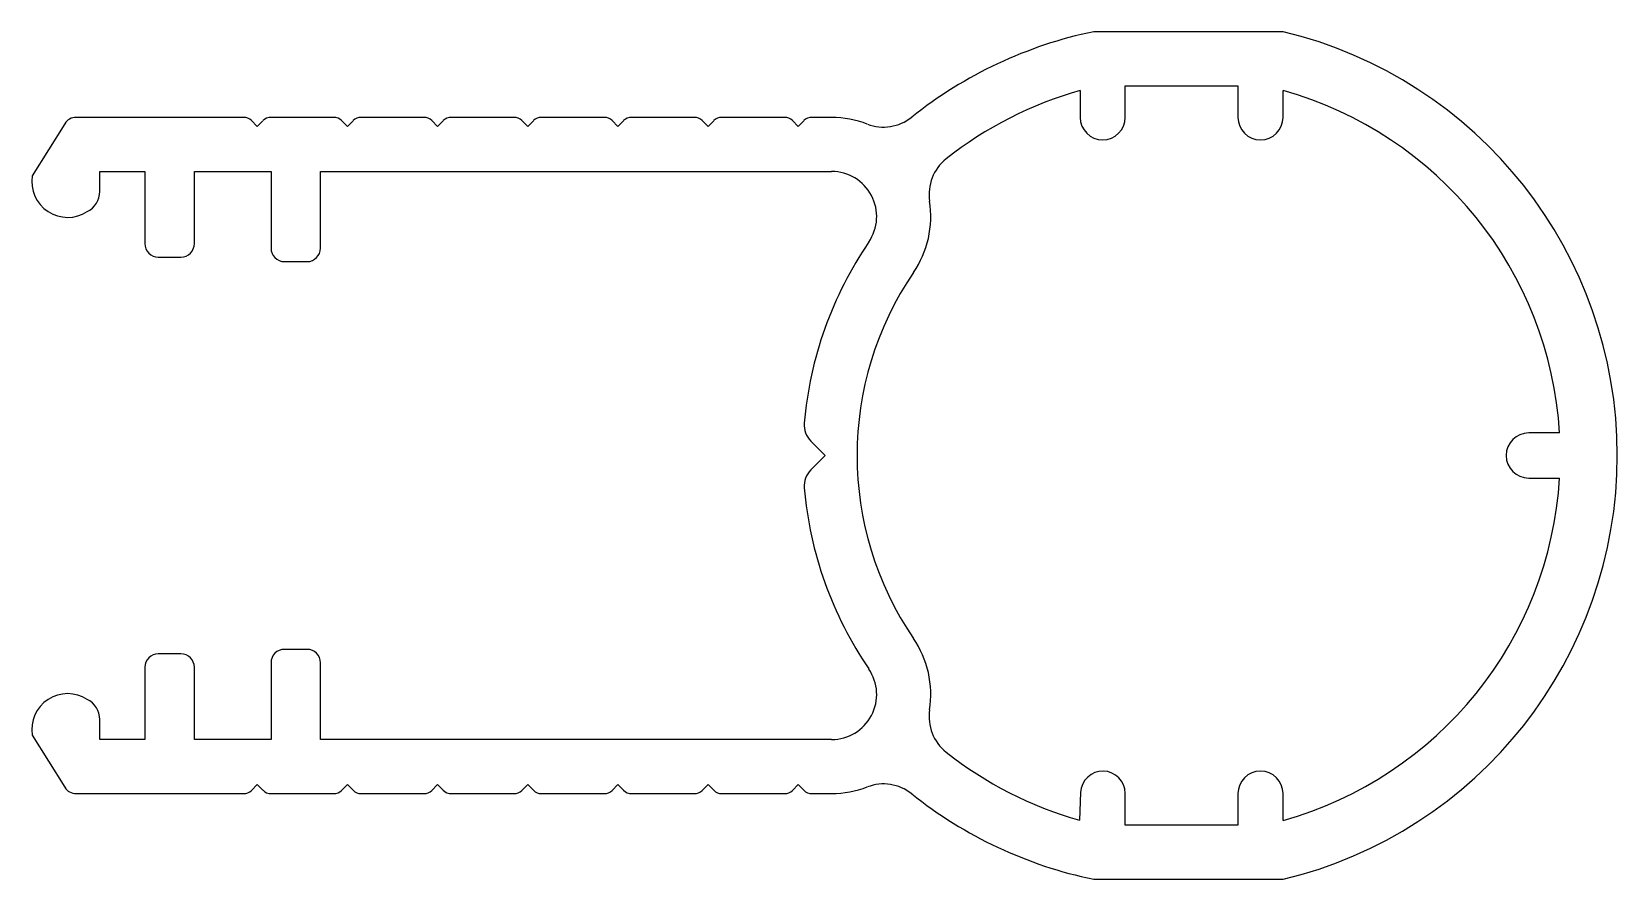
# Model space of a CAD drawing. Extents: x 1957.3 to 1992.5, y 1712.6 to 1731.4.
import ezdxf

# ---------------------------------------------------------------- set-up
doc = ezdxf.new("R2010")
doc.units = 0
doc.layers.get('0').update_dxf_attribs({"linetype": 'CONTINUOUS'})

msp = doc.modelspace()

# ---------------------------------------------------------------- linework, layer by layer
for p, q in [((1985.04, 1731.383), (1980.84, 1731.382)), ((1980.54, 1730.076), (1980.54, 1729.483)), ((1981.54, 1730.182), (1984.04, 1730.183)), ((1981.54, 1729.483), (1981.54, 1730.182)), ((1984.04, 1730.183), (1984.04, 1729.483)), ((1985.04, 1729.483), (1985.04, 1730.076)), ((1958.014, 1729.342), (1957.29, 1728.186)), ((1961.982, 1729.483), (1958.268, 1729.483)), ((1962.286, 1729.283), (1962.156, 1729.412)), ((1962.412, 1729.409), (1962.286, 1729.283)), ((1963.982, 1729.483), (1962.589, 1729.483)), ((1964.286, 1729.283), (1964.156, 1729.412)), ((1964.412, 1729.409), (1964.286, 1729.283)), ((1965.982, 1729.483), (1964.589, 1729.483)), ((1966.286, 1729.283), (1966.156, 1729.412)), ((1966.412, 1729.409), (1966.286, 1729.283)), ((1967.982, 1729.483), (1966.589, 1729.483)), ((1968.286, 1729.283), (1968.156, 1729.412)), ((1968.412, 1729.409), (1968.286, 1729.283)), ((1969.982, 1729.483), (1968.589, 1729.483)), ((1970.286, 1729.283), (1970.156, 1729.412)), ((1970.412, 1729.409), (1970.286, 1729.283)), ((1971.982, 1729.483), (1970.589, 1729.483)), ((1972.286, 1729.283), (1972.156, 1729.412)), ((1972.412, 1729.409), (1972.286, 1729.283)), ((1973.982, 1729.483), (1972.589, 1729.483)), ((1974.286, 1729.283), (1974.156, 1729.412)), ((1974.412, 1729.409), (1974.286, 1729.283)), ((1975.026, 1729.483), (1974.589, 1729.483)), ((1958.79, 1728.283), (1959.79, 1728.283)), ((1958.79, 1727.839), (1958.79, 1728.283)), ((1959.79, 1728.283), (1959.79, 1726.683)), ((1960.89, 1728.283), (1962.59, 1728.283)), ((1960.89, 1726.683), (1960.89, 1728.283)), ((1962.59, 1728.283), (1962.59, 1726.583)), ((1963.69, 1728.283), (1975.026, 1728.283)), ((1963.69, 1726.583), (1963.69, 1728.283)), ((1960.09, 1726.383), (1960.59, 1726.383)), ((1962.89, 1726.283), (1963.39, 1726.283)), ((1974.565, 1722.3), (1974.883, 1721.983)), ((1991.175, 1722.483), (1990.491, 1722.483)), ((1974.883, 1721.983), (1974.565, 1721.665)), ((1990.491, 1721.483), (1991.175, 1721.483)), ((1960.59, 1717.583), (1960.09, 1717.583)), ((1963.39, 1717.683), (1962.89, 1717.683)), ((1959.79, 1717.283), (1959.79, 1715.683)), ((1960.89, 1715.683), (1960.89, 1717.283)), ((1962.59, 1717.383), (1962.59, 1715.683)), ((1963.69, 1715.683), (1963.69, 1717.383)), ((1958.79, 1715.683), (1958.79, 1716.126)), ((1957.29, 1715.779), (1958.014, 1714.623)), ((1959.79, 1715.683), (1958.79, 1715.683)), ((1962.59, 1715.683), (1960.89, 1715.683)), ((1975.026, 1715.683), (1963.69, 1715.683)), ((1958.268, 1714.483), (1961.982, 1714.483)), ((1962.156, 1714.553), (1962.286, 1714.683)), ((1962.286, 1714.683), (1962.412, 1714.556)), ((1962.589, 1714.483), (1963.982, 1714.483)), ((1964.156, 1714.553), (1964.286, 1714.683)), ((1964.286, 1714.683), (1964.412, 1714.556)), ((1964.589, 1714.483), (1965.982, 1714.483)), ((1966.156, 1714.553), (1966.286, 1714.683)), ((1966.286, 1714.683), (1966.412, 1714.556)), ((1966.589, 1714.483), (1967.982, 1714.483)), ((1968.156, 1714.553), (1968.286, 1714.683)), ((1968.286, 1714.683), (1968.412, 1714.556)), ((1968.589, 1714.483), (1969.982, 1714.483)), ((1970.156, 1714.553), (1970.286, 1714.683)), ((1970.286, 1714.683), (1970.412, 1714.556)), ((1970.589, 1714.483), (1971.982, 1714.483)), ((1972.156, 1714.553), (1972.286, 1714.683)), ((1972.286, 1714.683), (1972.412, 1714.556)), ((1972.589, 1714.483), (1973.982, 1714.483)), ((1974.156, 1714.553), (1974.286, 1714.683)), ((1974.286, 1714.683), (1974.412, 1714.556)), ((1974.589, 1714.483), (1975.026, 1714.483)), ((1980.55, 1714.509), (1980.522, 1713.895)), ((1981.54, 1713.783), (1981.54, 1714.487)), ((1984.04, 1714.483), (1984.04, 1713.783)), ((1985.04, 1713.89), (1985.04, 1714.483)), ((1984.04, 1713.783), (1981.54, 1713.783)), ((1980.841, 1712.583), (1985.04, 1712.583))]:
    msp.add_line(p, q)
for centre, radius, start, end in [((1982.79, 1721.983), 9.6, 101.7211, 128.5884), ((1982.79, 1721.983), 9.666, 283.4611, 76.5389), ((1982.79, 1721.983), 8.4, 105.5368, 128.4544), ((1982.79, 1721.983), 8.4, 3.4125, 74.4632), ((1958.268, 1729.183), 0.3, 90, 147.9353), ((1961.982, 1729.233), 0.25, 45.8375, 90), ((1962.589, 1729.233), 0.25, 90, 134.9974), ((1963.982, 1729.233), 0.25, 45.8375, 90), ((1964.589, 1729.233), 0.25, 90, 134.9974), ((1965.982, 1729.233), 0.25, 45.8375, 90), ((1966.589, 1729.233), 0.25, 90, 134.9974), ((1967.982, 1729.233), 0.25, 45.8375, 90), ((1968.589, 1729.233), 0.25, 90, 134.9974), ((1969.982, 1729.233), 0.25, 45.8375, 90), ((1970.589, 1729.233), 0.25, 90, 134.9974), ((1971.982, 1729.233), 0.25, 45.8375, 90), ((1972.589, 1729.233), 0.25, 90, 134.9974), ((1973.982, 1729.233), 0.25, 45.8375, 90), ((1974.589, 1729.233), 0.25, 90, 134.9974), ((1975.026, 1727.282), 2.2, 68.899, 90), ((1976.179, 1730.268), 1, 248.899, 308.5884), ((1981.04, 1729.483), 0.5, 180, 0), ((1984.54, 1729.483), 0.5, 180, 0), ((1978.188, 1727.777), 1, 128.4544, 188.8976), ((1958.082, 1728.066), 0.801, 171.3866, 302.6258), ((1975.026, 1727.282), 1, 325.6815, 90), ((1958.29, 1727.839), 0.5, 296.5242, 360), ((1975.026, 1727.282), 2.2, 325.6815, 8.8976), ((1982.79, 1721.983), 8.4, 145.6815, 175.1249), ((1960.09, 1726.683), 0.3, 180, 270), ((1960.59, 1726.683), 0.3, 270, 0), ((1962.89, 1726.583), 0.3, 180, 270), ((1963.39, 1726.583), 0.3, 270, 0), ((1982.79, 1721.983), 7.2, 145.6815, 214.3185), ((1974.919, 1722.654), 0.5, 175.1249, 225), ((1990.491, 1721.983), 0.5, 90, 270), ((1974.919, 1721.311), 0.5, 135.0026, 184.8752), ((1982.79, 1721.983), 8.4, 285.5368, 356.5875), ((1982.79, 1721.983), 8.4, 184.8752, 214.3185), ((1960.09, 1717.283), 0.3, 90, 180), ((1960.59, 1717.283), 0.3, 0, 90), ((1962.89, 1717.383), 0.3, 90, 180), ((1963.39, 1717.383), 0.3, 0, 90), ((1975.026, 1716.683), 2.2, 351.1024, 34.3185), ((1975.026, 1716.683), 1, 270, 34.3185), ((1958.082, 1715.899), 0.801, 57.3742, 188.6134), ((1958.29, 1716.126), 0.5, 0, 63.4758), ((1978.188, 1716.188), 1, 171.1024, 231.5456), ((1982.79, 1721.983), 8.4, 231.5456, 254.3375), ((1981.045, 1714.487), 0.495, 0, 177.4547), ((1984.54, 1714.483), 0.5, 0, 180), ((1958.268, 1714.783), 0.3, 212.0647, 270), ((1961.982, 1714.733), 0.25, 270, 314.1625), ((1962.589, 1714.733), 0.25, 225.0026, 270), ((1963.982, 1714.733), 0.25, 270, 314.1625), ((1964.589, 1714.733), 0.25, 225.0026, 270), ((1965.982, 1714.733), 0.25, 270, 314.1625), ((1966.589, 1714.733), 0.25, 225.0026, 270), ((1967.982, 1714.733), 0.25, 270, 314.1625), ((1968.589, 1714.733), 0.25, 225.0026, 270), ((1969.982, 1714.733), 0.25, 270, 314.1625), ((1970.589, 1714.733), 0.25, 225.0026, 270), ((1971.982, 1714.733), 0.25, 270, 314.1625), ((1972.589, 1714.733), 0.25, 225.0026, 270), ((1973.982, 1714.733), 0.25, 270, 314.1625), ((1974.589, 1714.733), 0.25, 225.0026, 270), ((1975.026, 1716.683), 2.2, 269.9999, 291.1009), ((1976.179, 1713.697), 1, 51.4116, 111.101), ((1982.79, 1721.983), 9.6, 231.4116, 258.2841)]:
    msp.add_arc(centre, radius, start, end)

doc.saveas('drawing.dxf')
